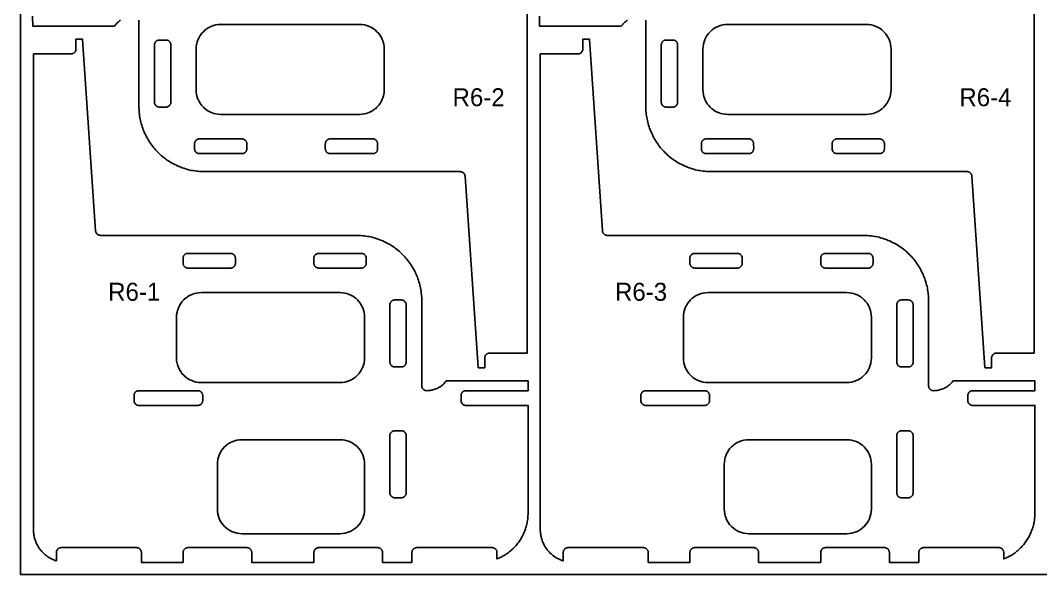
# Model space of a CAD drawing. Header units: millimetres. Extents: x 0 to 59980, y 0 to 1292.
# Drawn here: x 0 to 1248, y 0 to 678 of the extents above; entities that cross this region are included whole.
import ezdxf

# ---------------------------------------------------------------- set-up
doc = ezdxf.new("R2010")
doc.units = ezdxf.units.MM
for name, color, linetype in [('CUT_IN', 5, 'Continuous'), ('CUT_OUT', 1, 'Continuous'), ('LABEL', 7, 'Continuous'), ('SHEET', 8, 'Continuous')]:
    doc.layers.add(name, color=color, linetype=linetype)

msp = doc.modelspace()

# ---------------------------------------------------------------- linework, layer by layer
at = {"layer": 'CUT_IN'}
for points in [[(219.9, 576.59), (220.23, 576.1), (221.63, 574.2), (222.01, 573.75), (223.79, 571.79), (225.75, 570.01), (226.2, 569.63), (228.1, 568.23), (228.59, 567.9), (230.86, 566.55), (233.25, 565.41), (233.8, 565.18), (236.01, 564.39), (236.58, 564.22), (239.15, 563.58), (241.77, 563.19), (242.35, 563.13), (245.15, 563), (414.85, 563), (417.94, 563.15), (420.56, 563.53), (420.85, 563.58), (423.42, 564.22), (423.99, 564.39), (426.48, 565.29), (428.88, 566.42), (429.39, 566.69), (431.66, 568.06), (433.8, 569.63), (434.25, 570.01), (436.21, 571.79), (437.99, 573.75), (438.37, 574.2), (439.94, 576.34), (441.31, 578.61), (441.58, 579.12), (442.71, 581.52), (443.61, 584.01), (443.78, 584.58), (444.42, 587.15), (444.85, 590.06), (445, 593.15), (445, 642.85), (444.85, 645.94), (444.47, 648.56), (444.42, 648.85), (443.78, 651.42), (443.61, 651.99), (442.71, 654.48), (441.58, 656.88), (441.31, 657.39), (439.94, 659.66), (438.37, 661.8), (437.99, 662.25), (436.21, 664.21), (434.25, 665.99), (433.8, 666.37), (431.66, 667.94), (429.39, 669.31), (428.88, 669.58), (426.48, 670.71), (423.99, 671.61), (423.42, 671.78), (420.85, 672.42), (417.94, 672.85), (414.85, 673), (245.15, 673), (242.06, 672.85), (239.44, 672.47), (239.15, 672.42), (236.58, 671.78), (236.01, 671.61), (233.52, 670.71), (231.12, 669.58), (230.61, 669.31), (228.34, 667.94), (226.2, 666.37), (225.75, 665.99), (223.79, 664.21), (222.01, 662.25), (221.63, 661.8), (220.23, 659.9), (219.9, 659.41), (218.55, 657.14), (217.41, 654.75), (217.18, 654.2), (216.3, 651.71), (215.65, 649.14), (215.53, 648.56), (215.15, 645.94), (215, 642.85), (215, 593.15), (215.13, 590.35), (215.19, 589.77), (215.58, 587.15), (216.22, 584.58), (216.39, 584.01), (217.18, 581.8), (217.41, 581.25), (218.55, 578.86), (219.9, 576.59)], [(839.9, 576.59), (840.23, 576.1), (841.63, 574.2), (842.01, 573.75), (843.79, 571.79), (845.75, 570.01), (846.2, 569.63), (848.1, 568.23), (848.59, 567.9), (850.86, 566.55), (853.25, 565.41), (853.8, 565.18), (856.01, 564.39), (856.58, 564.22), (859.15, 563.58), (861.77, 563.19), (862.35, 563.13), (865.15, 563), (1034.85, 563), (1037.94, 563.15), (1040.56, 563.53), (1040.85, 563.58), (1043.42, 564.22), (1043.99, 564.39), (1046.48, 565.29), (1048.88, 566.42), (1049.39, 566.69), (1051.66, 568.06), (1053.8, 569.63), (1054.25, 570.01), (1056.21, 571.79), (1057.99, 573.75), (1058.37, 574.2), (1059.94, 576.34), (1061.31, 578.61), (1061.58, 579.12), (1062.71, 581.52), (1063.61, 584.01), (1063.78, 584.58), (1064.42, 587.15), (1064.85, 590.06), (1065, 593.15), (1065, 642.85), (1064.85, 645.94), (1064.47, 648.56), (1064.42, 648.85), (1063.78, 651.42), (1063.61, 651.99), (1062.71, 654.48), (1061.58, 656.88), (1061.31, 657.39), (1059.94, 659.66), (1058.37, 661.8), (1057.99, 662.25), (1056.21, 664.21), (1054.25, 665.99), (1053.8, 666.37), (1051.66, 667.94), (1049.39, 669.31), (1048.88, 669.58), (1046.48, 670.71), (1043.99, 671.61), (1043.42, 671.78), (1040.85, 672.42), (1037.94, 672.85), (1034.85, 673), (865.15, 673), (862.06, 672.85), (859.44, 672.47), (859.15, 672.42), (856.58, 671.78), (856.01, 671.61), (853.52, 670.71), (851.12, 669.58), (850.61, 669.31), (848.34, 667.94), (846.2, 666.37), (845.75, 665.99), (843.79, 664.21), (842.01, 662.25), (841.63, 661.8), (840.23, 659.9), (839.9, 659.41), (838.55, 657.14), (837.41, 654.75), (837.18, 654.2), (836.3, 651.71), (835.65, 649.14), (835.53, 648.56), (835.15, 645.94), (835, 642.85), (835, 593.15), (835.13, 590.35), (835.19, 589.77), (835.58, 587.15), (836.22, 584.58), (836.39, 584.01), (837.18, 581.8), (837.41, 581.25), (838.55, 578.86), (839.9, 576.59)], [(184, 648), (183.97, 648.59), (183.94, 648.88), (183.82, 649.46), (183.65, 650.02), (183.42, 650.57), (183.15, 651.08), (182.82, 651.57), (182.64, 651.81), (182.45, 652.03), (182.03, 652.45), (181.81, 652.64), (181.57, 652.82), (181.08, 653.15), (180.57, 653.42), (180.02, 653.65), (179.46, 653.82), (178.88, 653.94), (178.29, 653.99), (170, 654), (169.41, 653.97), (169.12, 653.94), (168.54, 653.82), (167.98, 653.65), (167.7, 653.54), (167.17, 653.29), (166.67, 652.99), (166.19, 652.64), (165.97, 652.45), (165.55, 652.03), (165.36, 651.81), (165.01, 651.33), (164.85, 651.08), (164.71, 650.83), (164.46, 650.3), (164.35, 650.02), (164.18, 649.46), (164.06, 648.88), (164.03, 648.59), (164, 648), (164.01, 577.71), (164.06, 577.12), (164.18, 576.54), (164.35, 575.98), (164.46, 575.7), (164.71, 575.17), (164.85, 574.92), (165.18, 574.43), (165.36, 574.19), (165.55, 573.97), (165.97, 573.55), (166.19, 573.36), (166.67, 573.01), (167.17, 572.71), (167.7, 572.46), (167.98, 572.35), (168.54, 572.18), (169.12, 572.06), (169.41, 572.03), (170, 572), (178, 572), (178.59, 572.03), (178.88, 572.06), (179.46, 572.18), (180.02, 572.35), (180.3, 572.46), (180.83, 572.71), (181.33, 573.01), (181.81, 573.36), (182.03, 573.55), (182.45, 573.97), (182.64, 574.19), (182.99, 574.67), (183.15, 574.92), (183.29, 575.17), (183.54, 575.7), (183.65, 575.98), (183.82, 576.54), (183.94, 577.12), (183.97, 577.41), (184, 578), (184, 648)], [(804, 648), (803.97, 648.59), (803.94, 648.88), (803.82, 649.46), (803.65, 650.02), (803.42, 650.57), (803.15, 651.08), (802.82, 651.57), (802.64, 651.81), (802.45, 652.03), (802.03, 652.45), (801.81, 652.64), (801.57, 652.82), (801.08, 653.15), (800.57, 653.42), (800.02, 653.65), (799.46, 653.82), (798.88, 653.94), (798.29, 653.99), (790, 654), (789.41, 653.97), (789.12, 653.94), (788.54, 653.82), (787.98, 653.65), (787.7, 653.54), (787.17, 653.29), (786.67, 652.99), (786.19, 652.64), (785.97, 652.45), (785.55, 652.03), (785.36, 651.81), (785.01, 651.33), (784.85, 651.08), (784.71, 650.83), (784.46, 650.3), (784.35, 650.02), (784.18, 649.46), (784.06, 648.88), (784.03, 648.59), (784, 648), (784.01, 577.71), (784.06, 577.12), (784.18, 576.54), (784.35, 575.98), (784.46, 575.7), (784.71, 575.17), (784.85, 574.92), (785.18, 574.43), (785.36, 574.19), (785.55, 573.97), (785.97, 573.55), (786.19, 573.36), (786.67, 573.01), (787.17, 572.71), (787.7, 572.46), (787.98, 572.35), (788.54, 572.18), (789.12, 572.06), (789.41, 572.03), (790, 572), (798, 572), (798.59, 572.03), (798.88, 572.06), (799.46, 572.18), (800.02, 572.35), (800.3, 572.46), (800.83, 572.71), (801.33, 573.01), (801.81, 573.36), (802.03, 573.55), (802.45, 573.97), (802.64, 574.19), (802.99, 574.67), (803.15, 574.92), (803.29, 575.17), (803.54, 575.7), (803.65, 575.98), (803.82, 576.54), (803.94, 577.12), (803.97, 577.41), (804, 578), (804, 648)], [(271, 515), (271.59, 515.03), (271.88, 515.06), (272.46, 515.18), (273.02, 515.35), (273.57, 515.58), (274.08, 515.85), (274.57, 516.18), (274.81, 516.36), (275.03, 516.55), (275.45, 516.97), (275.64, 517.19), (275.99, 517.67), (276.29, 518.17), (276.54, 518.7), (276.74, 519.26), (276.82, 519.54), (276.94, 520.12), (276.97, 520.41), (277, 521), (276.99, 527.29), (276.94, 527.88), (276.82, 528.46), (276.65, 529.02), (276.54, 529.3), (276.29, 529.83), (275.99, 530.33), (275.64, 530.81), (275.45, 531.03), (275.03, 531.45), (274.81, 531.64), (274.33, 531.99), (273.83, 532.29), (273.3, 532.54), (273.02, 532.65), (272.46, 532.82), (271.88, 532.94), (271.59, 532.97), (271, 533), (219, 533), (218.41, 532.97), (218.12, 532.94), (217.54, 532.82), (216.98, 532.65), (216.7, 532.54), (216.17, 532.29), (215.92, 532.15), (215.67, 531.99), (215.19, 531.64), (214.97, 531.45), (214.76, 531.24), (214.55, 531.03), (214.36, 530.81), (214.01, 530.33), (213.85, 530.08), (213.71, 529.83), (213.46, 529.3), (213.35, 529.02), (213.18, 528.46), (213.06, 527.88), (213.03, 527.59), (213, 527), (213, 521), (213.03, 520.41), (213.06, 520.12), (213.18, 519.54), (213.35, 518.98), (213.46, 518.7), (213.71, 518.17), (214.01, 517.67), (214.36, 517.19), (214.55, 516.97), (214.97, 516.55), (215.19, 516.36), (215.67, 516.01), (216.17, 515.71), (216.7, 515.46), (216.98, 515.35), (217.54, 515.18), (218.12, 515.06), (218.41, 515.03), (219, 515), (271, 515)], [(431, 515), (431.59, 515.03), (431.88, 515.06), (432.46, 515.18), (433.02, 515.35), (433.57, 515.58), (434.08, 515.85), (434.57, 516.18), (434.81, 516.36), (435.03, 516.55), (435.45, 516.97), (435.64, 517.19), (435.99, 517.67), (436.29, 518.17), (436.54, 518.7), (436.74, 519.26), (436.82, 519.54), (436.94, 520.12), (436.97, 520.41), (437, 521), (436.99, 527.29), (436.94, 527.88), (436.82, 528.46), (436.65, 529.02), (436.54, 529.3), (436.29, 529.83), (435.99, 530.33), (435.64, 530.81), (435.45, 531.03), (435.03, 531.45), (434.81, 531.64), (434.33, 531.99), (433.83, 532.29), (433.3, 532.54), (433.02, 532.65), (432.46, 532.82), (431.88, 532.94), (431.59, 532.97), (431, 533), (379, 533), (378.41, 532.97), (378.12, 532.94), (377.54, 532.82), (376.98, 532.65), (376.7, 532.54), (376.17, 532.29), (375.92, 532.15), (375.67, 531.99), (375.19, 531.64), (374.97, 531.45), (374.76, 531.24), (374.55, 531.03), (374.36, 530.81), (374.01, 530.33), (373.85, 530.08), (373.71, 529.83), (373.46, 529.3), (373.35, 529.02), (373.18, 528.46), (373.06, 527.88), (373.03, 527.59), (373, 527), (373, 521), (373.03, 520.41), (373.06, 520.12), (373.18, 519.54), (373.35, 518.98), (373.46, 518.7), (373.71, 518.17), (374.01, 517.67), (374.36, 517.19), (374.55, 516.97), (374.97, 516.55), (375.19, 516.36), (375.67, 516.01), (376.17, 515.71), (376.7, 515.46), (376.98, 515.35), (377.54, 515.18), (378.12, 515.06), (378.41, 515.03), (379, 515), (431, 515)], [(891, 515), (891.59, 515.03), (891.88, 515.06), (892.46, 515.18), (893.02, 515.35), (893.57, 515.58), (894.08, 515.85), (894.57, 516.18), (894.81, 516.36), (895.03, 516.55), (895.45, 516.97), (895.64, 517.19), (895.99, 517.67), (896.29, 518.17), (896.54, 518.7), (896.74, 519.26), (896.82, 519.54), (896.94, 520.12), (896.97, 520.41), (897, 521), (896.99, 527.29), (896.94, 527.88), (896.82, 528.46), (896.65, 529.02), (896.54, 529.3), (896.29, 529.83), (895.99, 530.33), (895.64, 530.81), (895.45, 531.03), (895.03, 531.45), (894.81, 531.64), (894.33, 531.99), (893.83, 532.29), (893.3, 532.54), (893.02, 532.65), (892.46, 532.82), (891.88, 532.94), (891.59, 532.97), (891, 533), (839, 533), (838.41, 532.97), (838.12, 532.94), (837.54, 532.82), (836.98, 532.65), (836.7, 532.54), (836.17, 532.29), (835.92, 532.15), (835.67, 531.99), (835.19, 531.64), (834.97, 531.45), (834.76, 531.24), (834.55, 531.03), (834.36, 530.81), (834.01, 530.33), (833.85, 530.08), (833.71, 529.83), (833.46, 529.3), (833.35, 529.02), (833.18, 528.46), (833.06, 527.88), (833.03, 527.59), (833, 527), (833, 521), (833.03, 520.41), (833.06, 520.12), (833.18, 519.54), (833.35, 518.98), (833.46, 518.7), (833.71, 518.17), (834.01, 517.67), (834.36, 517.19), (834.55, 516.97), (834.97, 516.55), (835.19, 516.36), (835.67, 516.01), (836.17, 515.71), (836.7, 515.46), (836.98, 515.35), (837.54, 515.18), (838.12, 515.06), (838.41, 515.03), (839, 515), (891, 515)], [(1051, 515), (1051.59, 515.03), (1051.88, 515.06), (1052.46, 515.18), (1053.02, 515.35), (1053.57, 515.58), (1054.08, 515.85), (1054.57, 516.18), (1054.81, 516.36), (1055.03, 516.55), (1055.45, 516.97), (1055.64, 517.19), (1055.99, 517.67), (1056.29, 518.17), (1056.54, 518.7), (1056.74, 519.26), (1056.82, 519.54), (1056.94, 520.12), (1056.97, 520.41), (1057, 521), (1056.99, 527.29), (1056.94, 527.88), (1056.82, 528.46), (1056.65, 529.02), (1056.54, 529.3), (1056.29, 529.83), (1055.99, 530.33), (1055.64, 530.81), (1055.45, 531.03), (1055.03, 531.45), (1054.81, 531.64), (1054.33, 531.99), (1053.83, 532.29), (1053.3, 532.54), (1053.02, 532.65), (1052.46, 532.82), (1051.88, 532.94), (1051.59, 532.97), (1051, 533), (999, 533), (998.41, 532.97), (998.12, 532.94), (997.54, 532.82), (996.98, 532.65), (996.7, 532.54), (996.17, 532.29), (995.92, 532.15), (995.67, 531.99), (995.19, 531.64), (994.97, 531.45), (994.76, 531.24), (994.55, 531.03), (994.36, 530.81), (994.01, 530.33), (993.85, 530.08), (993.71, 529.83), (993.46, 529.3), (993.35, 529.02), (993.18, 528.46), (993.06, 527.88), (993.03, 527.59), (993, 527), (993, 521), (993.03, 520.41), (993.06, 520.12), (993.18, 519.54), (993.35, 518.98), (993.46, 518.7), (993.71, 518.17), (994.01, 517.67), (994.36, 517.19), (994.55, 516.97), (994.97, 516.55), (995.19, 516.36), (995.67, 516.01), (996.17, 515.71), (996.7, 515.46), (996.98, 515.35), (997.54, 515.18), (998.12, 515.06), (998.41, 515.03), (999, 515), (1051, 515)], [(205, 393), (204.41, 392.97), (204.12, 392.94), (203.54, 392.82), (202.98, 392.65), (202.43, 392.42), (201.92, 392.15), (201.43, 391.82), (201.19, 391.64), (200.97, 391.45), (200.55, 391.03), (200.36, 390.81), (200.01, 390.33), (199.71, 389.83), (199.46, 389.3), (199.26, 388.74), (199.18, 388.46), (199.06, 387.88), (199.03, 387.59), (199, 387), (199.01, 380.71), (199.06, 380.12), (199.18, 379.54), (199.35, 378.98), (199.46, 378.7), (199.71, 378.17), (200.01, 377.67), (200.36, 377.19), (200.55, 376.97), (200.97, 376.55), (201.19, 376.36), (201.67, 376.01), (202.17, 375.71), (202.7, 375.46), (202.98, 375.35), (203.54, 375.18), (204.12, 375.06), (204.41, 375.03), (205, 375), (257, 375), (257.59, 375.03), (257.88, 375.06), (258.46, 375.18), (259.02, 375.35), (259.3, 375.46), (259.83, 375.71), (260.08, 375.85), (260.33, 376.01), (260.81, 376.36), (261.03, 376.55), (261.24, 376.76), (261.45, 376.97), (261.64, 377.19), (261.99, 377.67), (262.15, 377.92), (262.29, 378.17), (262.54, 378.7), (262.65, 378.98), (262.82, 379.54), (262.94, 380.12), (262.97, 380.41), (263, 381), (263, 387), (262.97, 387.59), (262.94, 387.88), (262.82, 388.46), (262.65, 389.02), (262.54, 389.3), (262.29, 389.83), (261.99, 390.33), (261.64, 390.81), (261.45, 391.03), (261.03, 391.45), (260.81, 391.64), (260.33, 391.99), (259.83, 392.29), (259.3, 392.54), (259.02, 392.65), (258.46, 392.82), (257.88, 392.94), (257.59, 392.97), (257, 393), (205, 393)], [(365, 393), (364.41, 392.97), (364.12, 392.94), (363.54, 392.82), (362.98, 392.65), (362.43, 392.42), (361.92, 392.15), (361.43, 391.82), (361.19, 391.64), (360.97, 391.45), (360.55, 391.03), (360.36, 390.81), (360.01, 390.33), (359.71, 389.83), (359.46, 389.3), (359.26, 388.74), (359.18, 388.46), (359.06, 387.88), (359.03, 387.59), (359, 387), (359.01, 380.71), (359.06, 380.12), (359.18, 379.54), (359.35, 378.98), (359.46, 378.7), (359.71, 378.17), (360.01, 377.67), (360.36, 377.19), (360.55, 376.97), (360.97, 376.55), (361.19, 376.36), (361.67, 376.01), (362.17, 375.71), (362.7, 375.46), (362.98, 375.35), (363.54, 375.18), (364.12, 375.06), (364.41, 375.03), (365, 375), (417, 375), (417.59, 375.03), (417.88, 375.06), (418.46, 375.18), (419.02, 375.35), (419.3, 375.46), (419.83, 375.71), (420.08, 375.85), (420.33, 376.01), (420.81, 376.36), (421.03, 376.55), (421.24, 376.76), (421.45, 376.97), (421.64, 377.19), (421.99, 377.67), (422.15, 377.92), (422.29, 378.17), (422.54, 378.7), (422.65, 378.98), (422.82, 379.54), (422.94, 380.12), (422.97, 380.41), (423, 381), (423, 387), (422.97, 387.59), (422.94, 387.88), (422.82, 388.46), (422.65, 389.02), (422.54, 389.3), (422.29, 389.83), (421.99, 390.33), (421.64, 390.81), (421.45, 391.03), (421.03, 391.45), (420.81, 391.64), (420.33, 391.99), (419.83, 392.29), (419.3, 392.54), (419.02, 392.65), (418.46, 392.82), (417.88, 392.94), (417.59, 392.97), (417, 393), (365, 393)], [(825, 393), (824.41, 392.97), (824.12, 392.94), (823.54, 392.82), (822.98, 392.65), (822.43, 392.42), (821.92, 392.15), (821.43, 391.82), (821.19, 391.64), (820.97, 391.45), (820.55, 391.03), (820.36, 390.81), (820.01, 390.33), (819.71, 389.83), (819.46, 389.3), (819.26, 388.74), (819.18, 388.46), (819.06, 387.88), (819.03, 387.59), (819, 387), (819.01, 380.71), (819.06, 380.12), (819.18, 379.54), (819.35, 378.98), (819.46, 378.7), (819.71, 378.17), (820.01, 377.67), (820.36, 377.19), (820.55, 376.97), (820.97, 376.55), (821.19, 376.36), (821.67, 376.01), (822.17, 375.71), (822.7, 375.46), (822.98, 375.35), (823.54, 375.18), (824.12, 375.06), (824.41, 375.03), (825, 375), (877, 375), (877.59, 375.03), (877.88, 375.06), (878.46, 375.18), (879.02, 375.35), (879.3, 375.46), (879.83, 375.71), (880.08, 375.85), (880.33, 376.01), (880.81, 376.36), (881.03, 376.55), (881.24, 376.76), (881.45, 376.97), (881.64, 377.19), (881.99, 377.67), (882.15, 377.92), (882.29, 378.17), (882.54, 378.7), (882.65, 378.98), (882.82, 379.54), (882.94, 380.12), (882.97, 380.41), (883, 381), (883, 387), (882.97, 387.59), (882.94, 387.88), (882.82, 388.46), (882.65, 389.02), (882.54, 389.3), (882.29, 389.83), (881.99, 390.33), (881.64, 390.81), (881.45, 391.03), (881.03, 391.45), (880.81, 391.64), (880.33, 391.99), (879.83, 392.29), (879.3, 392.54), (879.02, 392.65), (878.46, 392.82), (877.88, 392.94), (877.59, 392.97), (877, 393), (825, 393)], [(985, 393), (984.41, 392.97), (984.12, 392.94), (983.54, 392.82), (982.98, 392.65), (982.43, 392.42), (981.92, 392.15), (981.43, 391.82), (981.19, 391.64), (980.97, 391.45), (980.55, 391.03), (980.36, 390.81), (980.01, 390.33), (979.71, 389.83), (979.46, 389.3), (979.26, 388.74), (979.18, 388.46), (979.06, 387.88), (979.03, 387.59), (979, 387), (979.01, 380.71), (979.06, 380.12), (979.18, 379.54), (979.35, 378.98), (979.46, 378.7), (979.71, 378.17), (980.01, 377.67), (980.36, 377.19), (980.55, 376.97), (980.97, 376.55), (981.19, 376.36), (981.67, 376.01), (982.17, 375.71), (982.7, 375.46), (982.98, 375.35), (983.54, 375.18), (984.12, 375.06), (984.41, 375.03), (985, 375), (1037, 375), (1037.59, 375.03), (1037.88, 375.06), (1038.46, 375.18), (1039.02, 375.35), (1039.3, 375.46), (1039.83, 375.71), (1040.08, 375.85), (1040.33, 376.01), (1040.81, 376.36), (1041.03, 376.55), (1041.24, 376.76), (1041.45, 376.97), (1041.64, 377.19), (1041.99, 377.67), (1042.15, 377.92), (1042.29, 378.17), (1042.54, 378.7), (1042.65, 378.98), (1042.82, 379.54), (1042.94, 380.12), (1042.97, 380.41), (1043, 381), (1043, 387), (1042.97, 387.59), (1042.94, 387.88), (1042.82, 388.46), (1042.65, 389.02), (1042.54, 389.3), (1042.29, 389.83), (1041.99, 390.33), (1041.64, 390.81), (1041.45, 391.03), (1041.03, 391.45), (1040.81, 391.64), (1040.33, 391.99), (1039.83, 392.29), (1039.3, 392.54), (1039.02, 392.65), (1038.46, 392.82), (1037.88, 392.94), (1037.59, 392.97), (1037, 393), (985, 393)], [(416.1, 331.41), (415.77, 331.9), (414.37, 333.8), (413.99, 334.25), (412.21, 336.21), (410.25, 337.99), (409.8, 338.37), (407.9, 339.77), (407.41, 340.1), (405.14, 341.45), (402.75, 342.59), (402.2, 342.82), (399.99, 343.61), (399.42, 343.78), (396.85, 344.42), (394.23, 344.81), (393.65, 344.87), (390.85, 345), (221.15, 345), (218.06, 344.85), (215.44, 344.47), (215.15, 344.42), (212.58, 343.78), (212.01, 343.61), (209.52, 342.71), (207.12, 341.58), (206.61, 341.31), (204.34, 339.94), (202.2, 338.37), (201.75, 337.99), (199.79, 336.21), (198.01, 334.25), (197.63, 333.8), (196.06, 331.66), (194.69, 329.39), (194.42, 328.88), (193.29, 326.48), (192.39, 323.99), (192.22, 323.42), (191.58, 320.85), (191.15, 317.94), (191, 314.85), (191, 265.15), (191.15, 262.06), (191.53, 259.44), (191.58, 259.15), (192.22, 256.58), (192.39, 256.01), (193.29, 253.52), (194.42, 251.12), (194.69, 250.61), (196.06, 248.34), (197.63, 246.2), (198.01, 245.75), (199.79, 243.79), (201.75, 242.01), (202.2, 241.63), (204.34, 240.06), (206.61, 238.69), (207.12, 238.42), (209.52, 237.29), (212.01, 236.39), (212.58, 236.22), (215.15, 235.58), (218.06, 235.15), (221.15, 235), (390.85, 235), (393.94, 235.15), (396.56, 235.53), (396.85, 235.58), (399.42, 236.22), (399.99, 236.39), (402.48, 237.29), (404.88, 238.42), (405.39, 238.69), (407.66, 240.06), (409.8, 241.63), (410.25, 242.01), (412.21, 243.79), (413.99, 245.75), (414.37, 246.2), (415.77, 248.1), (416.1, 248.59), (417.45, 250.86), (418.59, 253.25), (418.82, 253.8), (419.7, 256.29), (420.35, 258.86), (420.47, 259.44), (420.85, 262.06), (421, 265.15), (421, 314.85), (420.87, 317.65), (420.81, 318.23), (420.42, 320.85), (419.78, 323.42), (419.61, 323.99), (418.82, 326.2), (418.59, 326.75), (417.45, 329.14), (416.1, 331.41)], [(1036.1, 331.41), (1035.77, 331.9), (1034.37, 333.8), (1033.99, 334.25), (1032.21, 336.21), (1030.25, 337.99), (1029.8, 338.37), (1027.9, 339.77), (1027.41, 340.1), (1025.14, 341.45), (1022.75, 342.59), (1022.2, 342.82), (1019.99, 343.61), (1019.42, 343.78), (1016.85, 344.42), (1014.23, 344.81), (1013.65, 344.87), (1010.85, 345), (841.15, 345), (838.06, 344.85), (835.44, 344.47), (835.15, 344.42), (832.58, 343.78), (832.01, 343.61), (829.52, 342.71), (827.12, 341.58), (826.61, 341.31), (824.34, 339.94), (822.2, 338.37), (821.75, 337.99), (819.79, 336.21), (818.01, 334.25), (817.63, 333.8), (816.06, 331.66), (814.69, 329.39), (814.42, 328.88), (813.29, 326.48), (812.39, 323.99), (812.22, 323.42), (811.58, 320.85), (811.15, 317.94), (811, 314.85), (811, 265.15), (811.15, 262.06), (811.53, 259.44), (811.58, 259.15), (812.22, 256.58), (812.39, 256.01), (813.29, 253.52), (814.42, 251.12), (814.69, 250.61), (816.06, 248.34), (817.63, 246.2), (818.01, 245.75), (819.79, 243.79), (821.75, 242.01), (822.2, 241.63), (824.34, 240.06), (826.61, 238.69), (827.12, 238.42), (829.52, 237.29), (832.01, 236.39), (832.58, 236.22), (835.15, 235.58), (838.06, 235.15), (841.15, 235), (1010.85, 235), (1013.94, 235.15), (1016.56, 235.53), (1016.85, 235.58), (1019.42, 236.22), (1019.99, 236.39), (1022.48, 237.29), (1024.88, 238.42), (1025.39, 238.69), (1027.66, 240.06), (1029.8, 241.63), (1030.25, 242.01), (1032.21, 243.79), (1033.99, 245.75), (1034.37, 246.2), (1035.77, 248.1), (1036.1, 248.59), (1037.45, 250.86), (1038.59, 253.25), (1038.82, 253.8), (1039.7, 256.29), (1040.35, 258.86), (1040.47, 259.44), (1040.85, 262.06), (1041, 265.15), (1041, 314.85), (1040.87, 317.65), (1040.81, 318.23), (1040.42, 320.85), (1039.78, 323.42), (1039.61, 323.99), (1038.82, 326.2), (1038.59, 326.75), (1037.45, 329.14), (1036.1, 331.41)], [(452, 260), (452.03, 259.41), (452.06, 259.12), (452.18, 258.54), (452.35, 257.98), (452.58, 257.43), (452.85, 256.92), (453.18, 256.43), (453.36, 256.19), (453.55, 255.97), (453.97, 255.55), (454.19, 255.36), (454.43, 255.18), (454.92, 254.85), (455.43, 254.58), (455.98, 254.35), (456.54, 254.18), (457.12, 254.06), (457.71, 254.01), (466, 254), (466.59, 254.03), (466.88, 254.06), (467.46, 254.18), (468.02, 254.35), (468.3, 254.46), (468.83, 254.71), (469.33, 255.01), (469.81, 255.36), (470.03, 255.55), (470.45, 255.97), (470.64, 256.19), (470.99, 256.67), (471.15, 256.92), (471.29, 257.17), (471.54, 257.7), (471.65, 257.98), (471.82, 258.54), (471.94, 259.12), (471.97, 259.41), (472, 260), (471.99, 330.29), (471.94, 330.88), (471.82, 331.46), (471.65, 332.02), (471.54, 332.3), (471.29, 332.83), (471.15, 333.08), (470.82, 333.57), (470.64, 333.81), (470.45, 334.03), (470.03, 334.45), (469.81, 334.64), (469.33, 334.99), (468.83, 335.29), (468.3, 335.54), (468.02, 335.65), (467.46, 335.82), (466.88, 335.94), (466.59, 335.97), (466, 336), (458, 336), (457.41, 335.97), (457.12, 335.94), (456.54, 335.82), (455.98, 335.65), (455.7, 335.54), (455.17, 335.29), (454.67, 334.99), (454.19, 334.64), (453.97, 334.45), (453.55, 334.03), (453.36, 333.81), (453.01, 333.33), (452.85, 333.08), (452.71, 332.83), (452.46, 332.3), (452.35, 332.02), (452.18, 331.46), (452.06, 330.88), (452.03, 330.59), (452, 330), (452, 260)], [(1072, 260), (1072.03, 259.41), (1072.06, 259.12), (1072.18, 258.54), (1072.35, 257.98), (1072.58, 257.43), (1072.85, 256.92), (1073.18, 256.43), (1073.36, 256.19), (1073.55, 255.97), (1073.97, 255.55), (1074.19, 255.36), (1074.43, 255.18), (1074.92, 254.85), (1075.43, 254.58), (1075.98, 254.35), (1076.54, 254.18), (1077.12, 254.06), (1077.71, 254.01), (1086, 254), (1086.59, 254.03), (1086.88, 254.06), (1087.46, 254.18), (1088.02, 254.35), (1088.3, 254.46), (1088.83, 254.71), (1089.33, 255.01), (1089.81, 255.36), (1090.03, 255.55), (1090.45, 255.97), (1090.64, 256.19), (1090.99, 256.67), (1091.15, 256.92), (1091.29, 257.17), (1091.54, 257.7), (1091.65, 257.98), (1091.82, 258.54), (1091.94, 259.12), (1091.97, 259.41), (1092, 260), (1091.99, 330.29), (1091.94, 330.88), (1091.82, 331.46), (1091.65, 332.02), (1091.54, 332.3), (1091.29, 332.83), (1091.15, 333.08), (1090.82, 333.57), (1090.64, 333.81), (1090.45, 334.03), (1090.03, 334.45), (1089.81, 334.64), (1089.33, 334.99), (1088.83, 335.29), (1088.3, 335.54), (1088.02, 335.65), (1087.46, 335.82), (1086.88, 335.94), (1086.59, 335.97), (1086, 336), (1078, 336), (1077.41, 335.97), (1077.12, 335.94), (1076.54, 335.82), (1075.98, 335.65), (1075.7, 335.54), (1075.17, 335.29), (1074.67, 334.99), (1074.19, 334.64), (1073.97, 334.45), (1073.55, 334.03), (1073.36, 333.81), (1073.01, 333.33), (1072.85, 333.08), (1072.71, 332.83), (1072.46, 332.3), (1072.35, 332.02), (1072.18, 331.46), (1072.06, 330.88), (1072.03, 330.59), (1072, 330), (1072, 260)], [(139, 213), (139.03, 212.41), (139.06, 212.12), (139.18, 211.54), (139.35, 210.98), (139.58, 210.43), (139.85, 209.92), (140.18, 209.43), (140.36, 209.19), (140.55, 208.97), (140.97, 208.55), (141.19, 208.36), (141.67, 208.01), (142.17, 207.71), (142.7, 207.46), (143.26, 207.26), (143.54, 207.18), (144.12, 207.06), (144.41, 207.03), (145, 207), (217, 207), (217.59, 207.03), (217.88, 207.06), (218.46, 207.18), (219.02, 207.35), (219.3, 207.46), (219.83, 207.71), (220.08, 207.85), (220.57, 208.18), (220.81, 208.36), (221.03, 208.55), (221.45, 208.97), (221.64, 209.19), (221.99, 209.67), (222.15, 209.92), (222.29, 210.17), (222.54, 210.7), (222.65, 210.98), (222.82, 211.54), (222.94, 212.12), (222.99, 212.71), (223, 219), (222.97, 219.59), (222.94, 219.88), (222.82, 220.46), (222.65, 221.02), (222.42, 221.57), (222.15, 222.08), (221.99, 222.33), (221.64, 222.81), (221.45, 223.03), (221.24, 223.24), (221.03, 223.45), (220.81, 223.64), (220.33, 223.99), (220.08, 224.15), (219.57, 224.42), (219.02, 224.65), (218.46, 224.82), (217.88, 224.94), (217.59, 224.97), (217, 225), (145, 225), (144.41, 224.97), (144.12, 224.94), (143.54, 224.82), (142.98, 224.65), (142.7, 224.54), (142.17, 224.29), (141.67, 223.99), (141.19, 223.64), (140.97, 223.45), (140.55, 223.03), (140.36, 222.81), (140.01, 222.33), (139.85, 222.08), (139.58, 221.57), (139.35, 221.02), (139.18, 220.46), (139.06, 219.88), (139.03, 219.59), (139, 219), (139, 213)], [(759, 213), (759.03, 212.41), (759.06, 212.12), (759.18, 211.54), (759.35, 210.98), (759.58, 210.43), (759.85, 209.92), (760.18, 209.43), (760.36, 209.19), (760.55, 208.97), (760.97, 208.55), (761.19, 208.36), (761.67, 208.01), (762.17, 207.71), (762.7, 207.46), (763.26, 207.26), (763.54, 207.18), (764.12, 207.06), (764.41, 207.03), (765, 207), (837, 207), (837.59, 207.03), (837.88, 207.06), (838.46, 207.18), (839.02, 207.35), (839.3, 207.46), (839.83, 207.71), (840.08, 207.85), (840.57, 208.18), (840.81, 208.36), (841.03, 208.55), (841.45, 208.97), (841.64, 209.19), (841.99, 209.67), (842.15, 209.92), (842.29, 210.17), (842.54, 210.7), (842.65, 210.98), (842.82, 211.54), (842.94, 212.12), (842.99, 212.71), (843, 219), (842.97, 219.59), (842.94, 219.88), (842.82, 220.46), (842.65, 221.02), (842.42, 221.57), (842.15, 222.08), (841.99, 222.33), (841.64, 222.81), (841.45, 223.03), (841.24, 223.24), (841.03, 223.45), (840.81, 223.64), (840.33, 223.99), (840.08, 224.15), (839.57, 224.42), (839.02, 224.65), (838.46, 224.82), (837.88, 224.94), (837.59, 224.97), (837, 225), (765, 225), (764.41, 224.97), (764.12, 224.94), (763.54, 224.82), (762.98, 224.65), (762.7, 224.54), (762.17, 224.29), (761.67, 223.99), (761.19, 223.64), (760.97, 223.45), (760.55, 223.03), (760.36, 222.81), (760.01, 222.33), (759.85, 222.08), (759.58, 221.57), (759.35, 221.02), (759.18, 220.46), (759.06, 219.88), (759.03, 219.59), (759, 219), (759, 213)], [(458, 176), (457.41, 175.97), (457.12, 175.94), (456.54, 175.82), (455.98, 175.65), (455.43, 175.42), (454.92, 175.15), (454.43, 174.82), (454.19, 174.64), (453.97, 174.45), (453.55, 174.03), (453.36, 173.81), (453.01, 173.33), (452.71, 172.83), (452.46, 172.3), (452.26, 171.74), (452.18, 171.46), (452.06, 170.88), (452.03, 170.59), (452, 170), (452, 100), (452.03, 99.41), (452.06, 99.12), (452.18, 98.54), (452.35, 97.98), (452.46, 97.7), (452.71, 97.17), (452.85, 96.92), (453.01, 96.67), (453.36, 96.19), (453.55, 95.97), (453.97, 95.55), (454.19, 95.36), (454.67, 95.01), (455.17, 94.71), (455.7, 94.46), (455.98, 94.35), (456.54, 94.18), (457.12, 94.06), (457.41, 94.03), (458, 94), (466, 94), (466.59, 94.03), (466.88, 94.06), (467.46, 94.18), (468.02, 94.35), (468.3, 94.46), (468.83, 94.71), (469.33, 95.01), (469.81, 95.36), (470.03, 95.55), (470.45, 95.97), (470.64, 96.19), (470.82, 96.43), (471.15, 96.92), (471.29, 97.17), (471.54, 97.7), (471.65, 97.98), (471.82, 98.54), (471.94, 99.12), (471.99, 99.71), (472, 170), (471.97, 170.59), (471.94, 170.88), (471.82, 171.46), (471.65, 172.02), (471.54, 172.3), (471.29, 172.83), (471.15, 173.08), (470.99, 173.33), (470.64, 173.81), (470.45, 174.03), (470.03, 174.45), (469.81, 174.64), (469.33, 174.99), (468.83, 175.29), (468.3, 175.54), (468.02, 175.65), (467.46, 175.82), (466.88, 175.94), (466.29, 175.99), (458, 176)], [(1078, 176), (1077.41, 175.97), (1077.12, 175.94), (1076.54, 175.82), (1075.98, 175.65), (1075.43, 175.42), (1074.92, 175.15), (1074.43, 174.82), (1074.19, 174.64), (1073.97, 174.45), (1073.55, 174.03), (1073.36, 173.81), (1073.01, 173.33), (1072.71, 172.83), (1072.46, 172.3), (1072.26, 171.74), (1072.18, 171.46), (1072.06, 170.88), (1072.03, 170.59), (1072, 170), (1072, 100), (1072.03, 99.41), (1072.06, 99.12), (1072.18, 98.54), (1072.35, 97.98), (1072.46, 97.7), (1072.71, 97.17), (1072.85, 96.92), (1073.01, 96.67), (1073.36, 96.19), (1073.55, 95.97), (1073.97, 95.55), (1074.19, 95.36), (1074.67, 95.01), (1075.17, 94.71), (1075.7, 94.46), (1075.98, 94.35), (1076.54, 94.18), (1077.12, 94.06), (1077.41, 94.03), (1078, 94), (1086, 94), (1086.59, 94.03), (1086.88, 94.06), (1087.46, 94.18), (1088.02, 94.35), (1088.3, 94.46), (1088.83, 94.71), (1089.33, 95.01), (1089.81, 95.36), (1090.03, 95.55), (1090.45, 95.97), (1090.64, 96.19), (1090.82, 96.43), (1091.15, 96.92), (1091.29, 97.17), (1091.54, 97.7), (1091.65, 97.98), (1091.82, 98.54), (1091.94, 99.12), (1091.99, 99.71), (1092, 170), (1091.97, 170.59), (1091.94, 170.88), (1091.82, 171.46), (1091.65, 172.02), (1091.54, 172.3), (1091.29, 172.83), (1091.15, 173.08), (1090.99, 173.33), (1090.64, 173.81), (1090.45, 174.03), (1090.03, 174.45), (1089.81, 174.64), (1089.33, 174.99), (1088.83, 175.29), (1088.3, 175.54), (1088.02, 175.65), (1087.46, 175.82), (1086.88, 175.94), (1086.29, 175.99), (1078, 176)], [(414.37, 153.8), (413.99, 154.25), (412.21, 156.21), (410.03, 158.18), (409.8, 158.37), (407.66, 159.94), (405.14, 161.45), (402.48, 162.71), (399.71, 163.7), (396.85, 164.42), (394.23, 164.81), (393.65, 164.87), (390.85, 165), (271.15, 165), (268.06, 164.85), (265.44, 164.47), (264.86, 164.35), (262.29, 163.7), (259.8, 162.82), (259.25, 162.59), (256.86, 161.45), (254.34, 159.94), (252.2, 158.37), (251.75, 157.99), (249.79, 156.21), (248.01, 154.25), (247.63, 153.8), (246.06, 151.66), (244.55, 149.14), (243.41, 146.75), (243.18, 146.2), (242.3, 143.71), (241.65, 141.14), (241.53, 140.56), (241.15, 137.94), (241, 134.85), (241.01, 79.85), (241.15, 77.06), (241.53, 74.44), (241.58, 74.15), (242.22, 71.58), (242.39, 71.01), (243.29, 68.52), (244.55, 65.86), (246.06, 63.34), (247.63, 61.2), (248.01, 60.75), (249.79, 58.79), (251.75, 57.01), (252.2, 56.63), (254.34, 55.06), (256.86, 53.55), (259.25, 52.41), (259.8, 52.18), (262.29, 51.3), (264.86, 50.65), (265.44, 50.53), (268.06, 50.15), (271.15, 50), (390.85, 50), (393.94, 50.15), (396.56, 50.53), (397.14, 50.65), (399.71, 51.3), (402.2, 52.18), (402.75, 52.41), (405.14, 53.55), (407.66, 55.06), (409.8, 56.63), (410.25, 57.01), (412.21, 58.79), (413.99, 60.75), (414.37, 61.2), (415.94, 63.34), (417.45, 65.86), (418.59, 68.25), (418.82, 68.8), (419.7, 71.29), (420.35, 73.86), (420.47, 74.44), (420.85, 77.06), (421, 80.15), (421, 134.85), (420.85, 137.94), (420.42, 140.85), (419.78, 143.42), (419.61, 143.99), (418.71, 146.48), (417.58, 148.88), (417.31, 149.39), (415.94, 151.66), (414.37, 153.8)], [(1034.37, 153.8), (1033.99, 154.25), (1032.21, 156.21), (1030.03, 158.18), (1029.8, 158.37), (1027.66, 159.94), (1025.14, 161.45), (1022.48, 162.71), (1019.71, 163.7), (1016.85, 164.42), (1014.23, 164.81), (1013.65, 164.87), (1010.85, 165), (891.15, 165), (888.06, 164.85), (885.44, 164.47), (884.86, 164.35), (882.29, 163.7), (879.8, 162.82), (879.25, 162.59), (876.86, 161.45), (874.34, 159.94), (872.2, 158.37), (871.75, 157.99), (869.79, 156.21), (868.01, 154.25), (867.63, 153.8), (866.06, 151.66), (864.55, 149.14), (863.41, 146.75), (863.18, 146.2), (862.3, 143.71), (861.65, 141.14), (861.53, 140.56), (861.15, 137.94), (861, 134.85), (861.01, 79.85), (861.15, 77.06), (861.53, 74.44), (861.58, 74.15), (862.22, 71.58), (862.39, 71.01), (863.29, 68.52), (864.55, 65.86), (866.06, 63.34), (867.63, 61.2), (868.01, 60.75), (869.79, 58.79), (871.75, 57.01), (872.2, 56.63), (874.34, 55.06), (876.86, 53.55), (879.25, 52.41), (879.8, 52.18), (882.29, 51.3), (884.86, 50.65), (885.44, 50.53), (888.06, 50.15), (891.15, 50), (1010.85, 50), (1013.94, 50.15), (1016.56, 50.53), (1017.14, 50.65), (1019.71, 51.3), (1022.2, 52.18), (1022.75, 52.41), (1025.14, 53.55), (1027.66, 55.06), (1029.8, 56.63), (1030.25, 57.01), (1032.21, 58.79), (1033.99, 60.75), (1034.37, 61.2), (1035.94, 63.34), (1037.45, 65.86), (1038.59, 68.25), (1038.82, 68.8), (1039.7, 71.29), (1040.35, 73.86), (1040.47, 74.44), (1040.85, 77.06), (1041, 80.15), (1041, 134.85), (1040.85, 137.94), (1040.42, 140.85), (1039.78, 143.42), (1039.61, 143.99), (1038.71, 146.48), (1037.58, 148.88), (1037.31, 149.39), (1035.94, 151.66), (1034.37, 153.8)]]:
    msp.add_lwpolyline(points, close=True, dxfattribs=at)
at = {"layer": 'CUT_OUT'}
for points in [[(619.99, 854.02), (620, 271), (620, 271), (574, 271), (573.41, 270.97), (573.12, 270.94), (572.54, 270.82), (572.26, 270.74), (571.7, 270.54), (571.43, 270.42), (570.92, 270.15), (570.67, 269.99), (570.19, 269.64), (569.97, 269.45), (569.55, 269.03), (569.36, 268.81), (569.01, 268.33), (568.71, 267.83), (568.58, 267.57), (568.35, 267.02), (568.18, 266.46), (568.06, 265.88), (568.03, 265.59), (568, 265), (568, 253), (560.01, 253.01), (559.97, 253.4), (544.02, 487.41), (543.95, 487.99), (543.83, 488.55), (543.65, 489.11), (543.54, 489.38), (543.42, 489.64), (543.14, 490.15), (542.81, 490.63), (542.44, 491.08), (541.8, 491.67), (541.57, 491.85), (541.33, 492.01), (541.08, 492.17), (540.57, 492.44), (540.03, 492.66), (539.75, 492.75), (539.19, 492.89), (538.9, 492.94), (538.03, 493), (224.98, 493), (223.07, 493.02), (221.04, 493.1), (219.15, 493.21), (217.2, 493.38), (215.24, 493.6), (213.3, 493.86), (211.29, 494.18), (209.36, 494.54), (207.44, 494.95), (205.6, 495.39), (203.7, 495.89), (201.81, 496.43), (199.87, 497.05), (198.08, 497.66), (196.17, 498.37), (194.35, 499.1), (192.61, 499.85), (190.76, 500.7), (189, 501.56), (187.26, 502.46), (185.54, 503.41), (183.9, 504.36), (182.23, 505.39), (180.52, 506.5), (178.91, 507.61), (177.37, 508.72), (175.81, 509.91), (174.22, 511.18), (172.77, 512.4), (171.3, 513.7), (169.86, 515.04), (168.46, 516.41), (167.04, 517.86), (165.7, 519.3), (164.4, 520.77), (163.18, 522.22), (161.91, 523.81), (160.72, 525.37), (159.61, 526.91), (158.5, 528.52), (157.39, 530.23), (156.36, 531.9), (155.41, 533.54), (154.46, 535.26), (153.56, 537), (152.7, 538.76), (151.85, 540.61), (151.1, 542.35), (150.37, 544.17), (149.66, 546.08), (149.05, 547.87), (148.43, 549.81), (147.89, 551.7), (147.39, 553.6), (146.95, 555.44), (146.54, 557.36), (146.18, 559.29), (145.86, 561.3), (145.6, 563.24), (145.38, 565.2), (145.21, 567.15), (145.1, 569.04), (145.02, 571.07), (145, 572.98), (145, 677), (144.97, 677.6), (144.88, 678.19)], [(1239.99, 854.02), (1240, 271), (1240, 271), (1194, 271), (1193.41, 270.97), (1193.12, 270.94), (1192.54, 270.82), (1192.26, 270.74), (1191.7, 270.54), (1191.43, 270.42), (1190.92, 270.15), (1190.67, 269.99), (1190.19, 269.64), (1189.97, 269.45), (1189.55, 269.03), (1189.36, 268.81), (1189.01, 268.33), (1188.71, 267.83), (1188.58, 267.57), (1188.35, 267.02), (1188.18, 266.46), (1188.06, 265.88), (1188.03, 265.59), (1188, 265), (1188, 253), (1180.01, 253.01), (1179.97, 253.4), (1164.02, 487.41), (1163.95, 487.99), (1163.83, 488.55), (1163.65, 489.11), (1163.54, 489.38), (1163.42, 489.64), (1163.14, 490.15), (1162.81, 490.63), (1162.44, 491.08), (1161.8, 491.67), (1161.57, 491.85), (1161.33, 492.01), (1161.08, 492.17), (1160.57, 492.44), (1160.03, 492.66), (1159.75, 492.75), (1159.19, 492.89), (1158.9, 492.94), (1158.03, 493), (844.98, 493), (843.07, 493.02), (841.04, 493.1), (839.15, 493.21), (837.2, 493.38), (835.24, 493.6), (833.3, 493.86), (831.29, 494.18), (829.36, 494.54), (827.44, 494.95), (825.6, 495.39), (823.7, 495.89), (821.81, 496.43), (819.87, 497.05), (818.08, 497.66), (816.17, 498.37), (814.35, 499.1), (812.61, 499.85), (810.76, 500.7), (809, 501.56), (807.26, 502.46), (805.54, 503.41), (803.9, 504.36), (802.23, 505.39), (800.52, 506.5), (798.91, 507.61), (797.37, 508.72), (795.81, 509.91), (794.22, 511.18), (792.77, 512.4), (791.3, 513.7), (789.86, 515.04), (788.46, 516.41), (787.04, 517.86), (785.7, 519.3), (784.4, 520.77), (783.18, 522.22), (781.91, 523.81), (780.72, 525.37), (779.61, 526.91), (778.5, 528.52), (777.39, 530.23), (776.36, 531.9), (775.41, 533.54), (774.46, 535.26), (773.56, 537), (772.7, 538.76), (771.85, 540.61), (771.1, 542.35), (770.37, 544.17), (769.66, 546.08), (769.05, 547.87), (768.43, 549.81), (767.89, 551.7), (767.39, 553.6), (766.95, 555.44), (766.54, 557.36), (766.18, 559.29), (765.86, 561.3), (765.6, 563.24), (765.38, 565.2), (765.21, 567.15), (765.1, 569.04), (765.02, 571.07), (765, 572.98), (765, 677), (764.97, 677.6), (764.88, 678.19)], [(122.6, 678.12), (121.42, 677.31), (120.5, 676.62), (119.39, 675.71), (118.12, 674.55), (117.12, 673.52), (116.35, 672.67), (114.99, 671.01), (15.01, 671.01), (15, 683)], [(742.6, 678.12), (741.42, 677.31), (740.5, 676.62), (739.39, 675.71), (738.12, 674.55), (737.12, 673.52), (736.35, 672.67), (734.99, 671.01), (635.01, 671.01), (635, 683)]]:
    msp.add_lwpolyline(points, dxfattribs=at)
for points in [[(16, 637), (62, 637), (62.59, 637.03), (62.88, 637.06), (63.46, 637.18), (63.74, 637.26), (64.3, 637.46), (64.57, 637.58), (65.08, 637.85), (65.33, 638.01), (65.81, 638.36), (66.03, 638.55), (66.45, 638.97), (66.64, 639.19), (66.99, 639.67), (67.29, 640.17), (67.42, 640.43), (67.65, 640.98), (67.82, 641.54), (67.94, 642.12), (67.97, 642.41), (68, 643), (68, 655), (75.99, 654.99), (76.03, 654.6), (91.98, 420.59), (92.05, 420.01), (92.17, 419.45), (92.35, 418.89), (92.46, 418.62), (92.58, 418.36), (92.86, 417.85), (93.19, 417.37), (93.56, 416.92), (94.2, 416.33), (94.43, 416.15), (94.67, 415.99), (94.92, 415.83), (95.43, 415.56), (95.97, 415.34), (96.25, 415.25), (96.81, 415.11), (97.1, 415.06), (97.97, 415), (411.02, 415), (412.93, 414.98), (414.96, 414.9), (416.85, 414.79), (418.8, 414.62), (420.76, 414.4), (422.7, 414.14), (424.71, 413.82), (426.64, 413.46), (428.56, 413.05), (430.4, 412.61), (432.3, 412.11), (434.19, 411.57), (436.13, 410.95), (437.92, 410.34), (439.83, 409.63), (441.65, 408.9), (443.39, 408.15), (445.24, 407.3), (447, 406.44), (448.74, 405.54), (450.46, 404.59), (452.1, 403.64), (453.77, 402.61), (455.48, 401.5), (457.09, 400.39), (458.63, 399.28), (460.19, 398.09), (461.78, 396.82), (463.23, 395.6), (464.7, 394.3), (466.14, 392.96), (467.54, 391.59), (468.96, 390.14), (470.3, 388.7), (471.6, 387.23), (472.82, 385.78), (474.09, 384.19), (475.28, 382.63), (476.39, 381.09), (477.5, 379.48), (478.61, 377.77), (479.64, 376.1), (480.59, 374.46), (481.54, 372.74), (482.44, 371), (483.3, 369.24), (484.15, 367.39), (484.9, 365.65), (485.63, 363.83), (486.34, 361.92), (486.95, 360.13), (487.57, 358.19), (488.11, 356.3), (488.61, 354.4), (489.05, 352.56), (489.46, 350.64), (489.82, 348.71), (490.14, 346.7), (490.4, 344.76), (490.62, 342.8), (490.79, 340.85), (490.9, 338.96), (490.98, 336.93), (491, 335.02), (491, 231), (491.03, 230.4), (491.12, 229.81), (491.27, 229.23), (491.47, 228.67), (491.73, 228.13), (492.04, 227.62), (492.4, 227.15), (492.6, 226.92), (492.81, 226.71), (493.26, 226.31), (493.49, 226.13), (493.74, 225.96), (494.26, 225.66), (494.53, 225.53), (495.08, 225.32), (495.66, 225.15), (495.95, 225.09), (496.25, 225.05), (496.84, 225), (498.58, 225.04), (500.01, 225.15), (501.43, 225.33), (502.56, 225.52), (503.97, 225.82), (504.24, 225.89), (505.63, 226.27), (506.99, 226.71), (508.33, 227.22), (509.64, 227.8), (510.93, 228.43), (511.93, 228.98), (513.16, 229.73), (513.4, 229.88), (514.58, 230.69), (515.5, 231.38), (516.61, 232.29), (517.88, 233.45), (518.88, 234.48), (519.65, 235.33), (521.01, 236.99), (620.99, 236.99), (621, 225), (544.71, 224.99), (544.12, 224.94), (543.54, 224.82), (542.98, 224.65), (542.7, 224.54), (542.43, 224.42), (541.92, 224.15), (541.43, 223.82), (541.19, 223.64), (540.97, 223.45), (540.55, 223.03), (540.36, 222.81), (540.01, 222.33), (539.71, 221.83), (539.46, 221.3), (539.26, 220.74), (539.18, 220.46), (539.06, 219.88), (539.03, 219.59), (539, 219), (539.01, 212.71), (539.06, 212.12), (539.18, 211.54), (539.35, 210.98), (539.46, 210.7), (539.58, 210.43), (539.85, 209.92), (540.18, 209.43), (540.36, 209.19), (540.55, 208.97), (540.97, 208.55), (541.19, 208.36), (541.67, 208.01), (541.92, 207.85), (542.17, 207.71), (542.7, 207.46), (542.98, 207.35), (543.54, 207.18), (544.12, 207.06), (544.41, 207.03), (545, 207), (621, 207), (621, 74.98), (620.98, 73.49), (620.93, 72.02), (620.84, 70.62), (620.71, 69.08), (620.55, 67.69), (620.36, 66.23), (620.11, 64.71), (619.84, 63.26), (619.55, 61.89), (619.21, 60.46), (618.82, 58.96), (618.41, 57.55), (617.96, 56.14), (617.48, 54.75), (616.97, 53.37), (616.45, 52.07), (615.84, 50.65), (615.22, 49.31), (614.58, 47.99), (613.9, 46.68), (613.19, 45.39), (612.44, 44.12), (611.71, 42.93), (610.91, 41.7), (610.08, 40.48), (609.17, 39.23), (608.28, 38.06), (607.36, 36.91), (606.41, 35.78), (605.48, 34.73), (604.48, 33.65), (603.45, 32.6), (602.35, 31.52), (601.27, 30.52), (600.22, 29.59), (599.09, 28.64), (597.94, 27.72), (596.77, 26.83), (595.52, 25.92), (594.3, 25.09), (593.07, 24.29), (591.88, 23.56), (590.61, 22.81), (589.32, 22.1), (588.01, 21.42), (586.69, 20.78), (585.35, 20.16), (583.93, 19.55), (583, 19.19), (582.99, 27.29), (582.94, 27.88), (582.82, 28.46), (582.65, 29.02), (582.54, 29.3), (582.29, 29.83), (581.99, 30.33), (581.64, 30.81), (581.45, 31.03), (581.03, 31.45), (580.81, 31.64), (580.33, 31.99), (580.08, 32.15), (579.57, 32.42), (579.3, 32.54), (579.02, 32.65), (578.46, 32.82), (577.88, 32.94), (577.59, 32.97), (577, 33), (485, 33), (484.41, 32.97), (484.12, 32.94), (483.54, 32.82), (483.26, 32.74), (482.98, 32.65), (482.43, 32.42), (481.92, 32.15), (481.67, 31.99), (481.19, 31.64), (480.97, 31.45), (480.55, 31.03), (480.36, 30.81), (480.01, 30.33), (479.85, 30.08), (479.71, 29.83), (479.46, 29.3), (479.35, 29.02), (479.18, 28.46), (479.06, 27.88), (479.03, 27.59), (479, 27), (479, 15), (443, 15), (443, 27), (442.97, 27.59), (442.94, 27.88), (442.82, 28.46), (442.65, 29.02), (442.42, 29.57), (442.15, 30.08), (441.99, 30.33), (441.64, 30.81), (441.45, 31.03), (441.03, 31.45), (440.81, 31.64), (440.33, 31.99), (440.08, 32.15), (439.57, 32.42), (439.02, 32.65), (438.74, 32.74), (438.46, 32.82), (437.88, 32.94), (437.59, 32.97), (437, 33), (365, 33), (364.41, 32.97), (364.12, 32.94), (363.54, 32.82), (362.98, 32.65), (362.7, 32.54), (362.17, 32.29), (361.92, 32.15), (361.67, 31.99), (361.19, 31.64), (360.97, 31.45), (360.76, 31.24), (360.55, 31.03), (360.36, 30.81), (360.01, 30.33), (359.85, 30.08), (359.71, 29.83), (359.46, 29.3), (359.35, 29.02), (359.18, 28.46), (359.06, 27.88), (359.03, 27.59), (359, 27), (359, 15), (283, 15), (283, 27), (282.97, 27.59), (282.94, 27.88), (282.82, 28.46), (282.74, 28.74), (282.65, 29.02), (282.42, 29.57), (282.15, 30.08), (281.99, 30.33), (281.64, 30.81), (281.45, 31.03), (281.03, 31.45), (280.81, 31.64), (280.33, 31.99), (280.08, 32.15), (279.57, 32.42), (279.02, 32.65), (278.46, 32.82), (277.88, 32.94), (277.29, 32.99), (205, 33), (204.41, 32.97), (204.12, 32.94), (203.54, 32.82), (202.98, 32.65), (202.7, 32.54), (202.17, 32.29), (201.92, 32.15), (201.67, 31.99), (201.19, 31.64), (200.97, 31.45), (200.76, 31.24), (200.55, 31.03), (200.36, 30.81), (200.01, 30.33), (199.85, 30.08), (199.71, 29.83), (199.46, 29.3), (199.35, 29.02), (199.18, 28.46), (199.06, 27.88), (199.03, 27.59), (199, 27), (199, 15), (148, 15), (148, 27), (147.97, 27.59), (147.94, 27.88), (147.82, 28.46), (147.74, 28.74), (147.65, 29.02), (147.42, 29.57), (147.15, 30.08), (146.99, 30.33), (146.64, 30.81), (146.45, 31.03), (146.03, 31.45), (145.81, 31.64), (145.33, 31.99), (145.08, 32.15), (144.83, 32.29), (144.3, 32.54), (144.02, 32.65), (143.46, 32.82), (142.88, 32.94), (142.59, 32.97), (142, 33), (50, 33), (49.41, 32.97), (49.12, 32.94), (48.54, 32.82), (48.26, 32.74), (47.98, 32.65), (47.43, 32.42), (46.92, 32.15), (46.67, 31.99), (46.19, 31.64), (45.97, 31.45), (45.55, 31.03), (45.36, 30.81), (45.01, 30.33), (44.85, 30.08), (44.71, 29.83), (44.46, 29.3), (44.26, 28.74), (44.18, 28.46), (44.06, 27.88), (44.03, 27.59), (44, 27), (44, 16.85), (43.42, 17.03), (42.49, 17.35), (41.57, 17.69), (39.82, 18.42), (38.05, 19.25), (37.11, 19.74), (35.4, 20.71), (33.75, 21.76), (32.14, 22.89), (31.42, 23.44), (30.6, 24.1), (29.9, 24.69), (29.11, 25.39), (27.74, 26.69), (27.06, 27.39), (26.39, 28.11), (25.69, 28.9), (25.1, 29.6), (24.44, 30.42), (23.89, 31.14), (22.72, 32.81), (21.71, 34.4), (20.74, 36.11), (20.25, 37.05), (19.86, 37.86), (19.42, 38.82), (19.03, 39.73), (18.69, 40.57), (18.35, 41.49), (17.73, 43.35), (17.44, 44.37), (16.96, 46.27), (16.76, 47.23), (16.58, 48.2), (16.44, 49.09), (16.3, 50.14), (16.19, 51.12), (16.11, 52.02), (16.01, 53.98), (16, 637)], [(636, 637), (682, 637), (682.59, 637.03), (682.88, 637.06), (683.46, 637.18), (683.74, 637.26), (684.3, 637.46), (684.57, 637.58), (685.08, 637.85), (685.33, 638.01), (685.81, 638.36), (686.03, 638.55), (686.45, 638.97), (686.64, 639.19), (686.99, 639.67), (687.29, 640.17), (687.42, 640.43), (687.65, 640.98), (687.82, 641.54), (687.94, 642.12), (687.97, 642.41), (688, 643), (688, 655), (695.99, 654.99), (696.03, 654.6), (711.98, 420.59), (712.05, 420.01), (712.17, 419.45), (712.35, 418.89), (712.46, 418.62), (712.58, 418.36), (712.86, 417.85), (713.19, 417.37), (713.56, 416.92), (714.2, 416.33), (714.43, 416.15), (714.67, 415.99), (714.92, 415.83), (715.43, 415.56), (715.97, 415.34), (716.25, 415.25), (716.81, 415.11), (717.1, 415.06), (717.97, 415), (1031.02, 415), (1032.93, 414.98), (1034.96, 414.9), (1036.85, 414.79), (1038.8, 414.62), (1040.76, 414.4), (1042.7, 414.14), (1044.71, 413.82), (1046.64, 413.46), (1048.56, 413.05), (1050.4, 412.61), (1052.3, 412.11), (1054.19, 411.57), (1056.13, 410.95), (1057.92, 410.34), (1059.83, 409.63), (1061.65, 408.9), (1063.39, 408.15), (1065.24, 407.3), (1067, 406.44), (1068.74, 405.54), (1070.46, 404.59), (1072.1, 403.64), (1073.77, 402.61), (1075.48, 401.5), (1077.09, 400.39), (1078.63, 399.28), (1080.19, 398.09), (1081.78, 396.82), (1083.23, 395.6), (1084.7, 394.3), (1086.14, 392.96), (1087.54, 391.59), (1088.96, 390.14), (1090.3, 388.7), (1091.6, 387.23), (1092.82, 385.78), (1094.09, 384.19), (1095.28, 382.63), (1096.39, 381.09), (1097.5, 379.48), (1098.61, 377.77), (1099.64, 376.1), (1100.59, 374.46), (1101.54, 372.74), (1102.44, 371), (1103.3, 369.24), (1104.15, 367.39), (1104.9, 365.65), (1105.63, 363.83), (1106.34, 361.92), (1106.95, 360.13), (1107.57, 358.19), (1108.11, 356.3), (1108.61, 354.4), (1109.05, 352.56), (1109.46, 350.64), (1109.82, 348.71), (1110.14, 346.7), (1110.4, 344.76), (1110.62, 342.8), (1110.79, 340.85), (1110.9, 338.96), (1110.98, 336.93), (1111, 335.02), (1111, 231), (1111.03, 230.4), (1111.12, 229.81), (1111.27, 229.23), (1111.47, 228.67), (1111.73, 228.13), (1112.04, 227.62), (1112.4, 227.15), (1112.6, 226.92), (1112.81, 226.71), (1113.26, 226.31), (1113.49, 226.13), (1113.74, 225.96), (1114.26, 225.66), (1114.53, 225.53), (1115.08, 225.32), (1115.66, 225.15), (1115.95, 225.09), (1116.25, 225.05), (1116.84, 225), (1118.58, 225.04), (1120.01, 225.15), (1121.43, 225.33), (1122.56, 225.52), (1123.97, 225.82), (1124.24, 225.89), (1125.63, 226.27), (1126.99, 226.71), (1128.33, 227.22), (1129.64, 227.8), (1130.93, 228.43), (1131.93, 228.98), (1133.16, 229.73), (1133.4, 229.88), (1134.58, 230.69), (1135.5, 231.38), (1136.61, 232.29), (1137.88, 233.45), (1138.88, 234.48), (1139.65, 235.33), (1141.01, 236.99), (1240.99, 236.99), (1241, 225), (1164.71, 224.99), (1164.12, 224.94), (1163.54, 224.82), (1162.98, 224.65), (1162.7, 224.54), (1162.43, 224.42), (1161.92, 224.15), (1161.43, 223.82), (1161.19, 223.64), (1160.97, 223.45), (1160.55, 223.03), (1160.36, 222.81), (1160.01, 222.33), (1159.71, 221.83), (1159.46, 221.3), (1159.26, 220.74), (1159.18, 220.46), (1159.06, 219.88), (1159.03, 219.59), (1159, 219), (1159.01, 212.71), (1159.06, 212.12), (1159.18, 211.54), (1159.35, 210.98), (1159.46, 210.7), (1159.58, 210.43), (1159.85, 209.92), (1160.18, 209.43), (1160.36, 209.19), (1160.55, 208.97), (1160.97, 208.55), (1161.19, 208.36), (1161.67, 208.01), (1161.92, 207.85), (1162.17, 207.71), (1162.7, 207.46), (1162.98, 207.35), (1163.54, 207.18), (1164.12, 207.06), (1164.41, 207.03), (1165, 207), (1241, 207), (1241, 74.98), (1240.98, 73.49), (1240.93, 72.02), (1240.84, 70.62), (1240.71, 69.08), (1240.55, 67.69), (1240.36, 66.23), (1240.11, 64.71), (1239.84, 63.26), (1239.55, 61.89), (1239.21, 60.46), (1238.82, 58.96), (1238.41, 57.55), (1237.96, 56.14), (1237.48, 54.75), (1236.97, 53.37), (1236.45, 52.07), (1235.84, 50.65), (1235.22, 49.31), (1234.58, 47.99), (1233.9, 46.68), (1233.19, 45.39), (1232.44, 44.12), (1231.71, 42.93), (1230.91, 41.7), (1230.08, 40.48), (1229.17, 39.23), (1228.28, 38.06), (1227.36, 36.91), (1226.41, 35.78), (1225.48, 34.73), (1224.48, 33.65), (1223.45, 32.6), (1222.35, 31.52), (1221.27, 30.52), (1220.22, 29.59), (1219.09, 28.64), (1217.94, 27.72), (1216.77, 26.83), (1215.52, 25.92), (1214.3, 25.09), (1213.07, 24.29), (1211.88, 23.56), (1210.61, 22.81), (1209.32, 22.1), (1208.01, 21.42), (1206.69, 20.78), (1205.35, 20.16), (1203.93, 19.55), (1203, 19.19), (1202.99, 27.29), (1202.94, 27.88), (1202.82, 28.46), (1202.65, 29.02), (1202.54, 29.3), (1202.29, 29.83), (1201.99, 30.33), (1201.64, 30.81), (1201.45, 31.03), (1201.03, 31.45), (1200.81, 31.64), (1200.33, 31.99), (1200.08, 32.15), (1199.57, 32.42), (1199.3, 32.54), (1199.02, 32.65), (1198.46, 32.82), (1197.88, 32.94), (1197.59, 32.97), (1197, 33), (1105, 33), (1104.41, 32.97), (1104.12, 32.94), (1103.54, 32.82), (1103.26, 32.74), (1102.98, 32.65), (1102.43, 32.42), (1101.92, 32.15), (1101.67, 31.99), (1101.19, 31.64), (1100.97, 31.45), (1100.55, 31.03), (1100.36, 30.81), (1100.01, 30.33), (1099.85, 30.08), (1099.71, 29.83), (1099.46, 29.3), (1099.35, 29.02), (1099.18, 28.46), (1099.06, 27.88), (1099.03, 27.59), (1099, 27), (1099, 15), (1063, 15), (1063, 27), (1062.97, 27.59), (1062.94, 27.88), (1062.82, 28.46), (1062.65, 29.02), (1062.42, 29.57), (1062.15, 30.08), (1061.99, 30.33), (1061.64, 30.81), (1061.45, 31.03), (1061.03, 31.45), (1060.81, 31.64), (1060.33, 31.99), (1060.08, 32.15), (1059.57, 32.42), (1059.02, 32.65), (1058.74, 32.74), (1058.46, 32.82), (1057.88, 32.94), (1057.59, 32.97), (1057, 33), (985, 33), (984.41, 32.97), (984.12, 32.94), (983.54, 32.82), (982.98, 32.65), (982.7, 32.54), (982.17, 32.29), (981.92, 32.15), (981.67, 31.99), (981.19, 31.64), (980.97, 31.45), (980.76, 31.24), (980.55, 31.03), (980.36, 30.81), (980.01, 30.33), (979.85, 30.08), (979.71, 29.83), (979.46, 29.3), (979.35, 29.02), (979.18, 28.46), (979.06, 27.88), (979.03, 27.59), (979, 27), (979, 15), (903, 15), (903, 27), (902.97, 27.59), (902.94, 27.88), (902.82, 28.46), (902.74, 28.74), (902.65, 29.02), (902.42, 29.57), (902.15, 30.08), (901.99, 30.33), (901.64, 30.81), (901.45, 31.03), (901.03, 31.45), (900.81, 31.64), (900.33, 31.99), (900.08, 32.15), (899.57, 32.42), (899.02, 32.65), (898.46, 32.82), (897.88, 32.94), (897.29, 32.99), (825, 33), (824.41, 32.97), (824.12, 32.94), (823.54, 32.82), (822.98, 32.65), (822.7, 32.54), (822.17, 32.29), (821.92, 32.15), (821.67, 31.99), (821.19, 31.64), (820.97, 31.45), (820.76, 31.24), (820.55, 31.03), (820.36, 30.81), (820.01, 30.33), (819.85, 30.08), (819.71, 29.83), (819.46, 29.3), (819.35, 29.02), (819.18, 28.46), (819.06, 27.88), (819.03, 27.59), (819, 27), (819, 15), (768, 15), (768, 27), (767.97, 27.59), (767.94, 27.88), (767.82, 28.46), (767.74, 28.74), (767.65, 29.02), (767.42, 29.57), (767.15, 30.08), (766.99, 30.33), (766.64, 30.81), (766.45, 31.03), (766.03, 31.45), (765.81, 31.64), (765.33, 31.99), (765.08, 32.15), (764.83, 32.29), (764.3, 32.54), (764.02, 32.65), (763.46, 32.82), (762.88, 32.94), (762.59, 32.97), (762, 33), (670, 33), (669.41, 32.97), (669.12, 32.94), (668.54, 32.82), (668.26, 32.74), (667.98, 32.65), (667.43, 32.42), (666.92, 32.15), (666.67, 31.99), (666.19, 31.64), (665.97, 31.45), (665.55, 31.03), (665.36, 30.81), (665.01, 30.33), (664.85, 30.08), (664.71, 29.83), (664.46, 29.3), (664.26, 28.74), (664.18, 28.46), (664.06, 27.88), (664.03, 27.59), (664, 27), (664, 16.85), (663.42, 17.03), (662.49, 17.35), (661.57, 17.69), (659.82, 18.42), (658.05, 19.25), (657.11, 19.74), (655.4, 20.71), (653.75, 21.76), (652.14, 22.89), (651.42, 23.44), (650.6, 24.1), (649.9, 24.69), (649.11, 25.39), (647.74, 26.69), (647.06, 27.39), (646.39, 28.11), (645.69, 28.9), (645.1, 29.6), (644.44, 30.42), (643.89, 31.14), (642.72, 32.81), (641.71, 34.4), (640.74, 36.11), (640.25, 37.05), (639.86, 37.86), (639.42, 38.82), (639.03, 39.73), (638.69, 40.57), (638.35, 41.49), (637.73, 43.35), (637.44, 44.37), (636.96, 46.27), (636.76, 47.23), (636.58, 48.2), (636.44, 49.09), (636.3, 50.14), (636.19, 51.12), (636.11, 52.02), (636.01, 53.98), (636, 637)]]:
    msp.add_lwpolyline(points, close=True, dxfattribs=at)
at = {"layer": 'SHEET'}
msp.add_lwpolyline([(0, 0), (2440, 0), (2440, 1220), (0, 1220)], close=True, dxfattribs=at)

# ---------------------------------------------------------------- texts
at = {"layer": 'LABEL'}
for s, p in [('R6-2', (528.65, 573)), ('R6-4', (1148.65, 573)), ('R6-1', (107.35, 335)), ('R6-3', (727.35, 335))]:
    msp.add_text(s, height=22, dxfattribs=at).set_placement(p)

doc.saveas('drawing.dxf')
